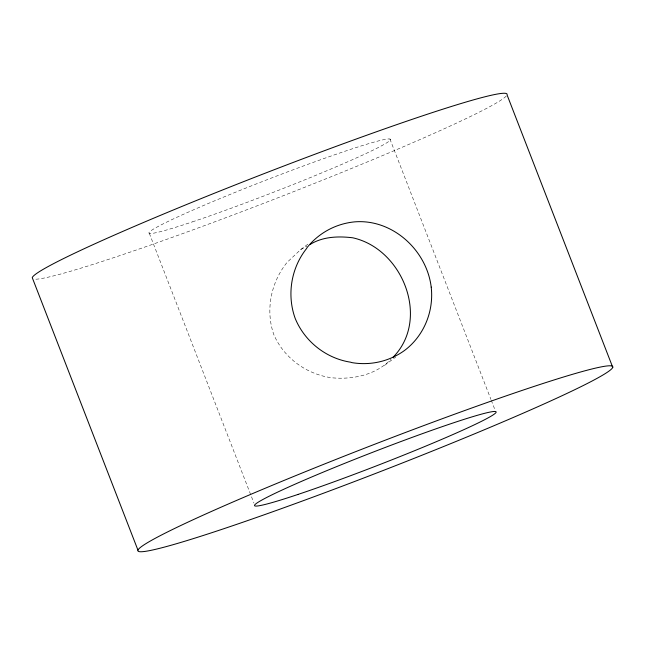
<?xml version="1.0" encoding="UTF-8"?>
<svg xmlns="http://www.w3.org/2000/svg" width="645" height="645" viewBox="0 0 645 645"><rect width="100%" height="100%" fill="white"/><g stroke="black" fill="none" stroke-linecap="round" stroke-linejoin="round"><path stroke-width="0.48" stroke-dasharray="3.23 2.42" d="M307.875 244.197L300.723 249.534L287.001 262.483C270.892 282.47 265.313 310.14 273.778 334.513C283.84 357.959 306.569 374.334 331.715 377.776C352.75 379.8 375.89 375.019 390.935 359.297M384.614 365.344L395.78 357.007M300.723 249.534L306.81 246.237M389.943 139.054L490.926 399.408M491.288 400.343L495.279 410.647M149.358 233.417L253.969 503.132M506.252 96.032A254.654 13.771 -21.2 0 1 278.761 197.467A254.654 13.771 -21.2 0 1 35.29 279.221M192.331 221.896A129.532 7.006 -21.2 0 0 388.677 141.505A129.532 7.006 -21.2 0 0 227.935 195.314A129.532 7.006 -21.2 0 0 192.331 221.896"/><path stroke-width="0.97" d="M393.047 357.29C430.618 319.09 402.698 248.752 352.702 237.787C338.383 236.054 322.863 236.554 310.285 244.358M612.75 367.36A254.654 13.771 -21.2 0 0 261.83 489.676A254.654 13.771 -21.2 0 0 251.477 519.249A254.654 13.771 -21.2 0 0 612.75 367.36L507.043 94.839A254.654 13.771 -21.2 0 0 275.625 169.167A254.654 13.771 -21.2 0 0 32.25 277.64L137.957 550.161M431.207 287.089C433.988 311.204 424.007 335.827 404.56 350.453A71.514 70.297 52 0 1 351.993 362.635L350.485 362.176C325.967 358.346 304.666 341.431 295.225 318.501C286.719 295.12 291.04 268.207 306.464 248.68L307.278 247.341A71.514 70.297 52 0 1 354.686 221.864C392.442 218.784 426.724 250.171 431.207 287.089M298.038 494.425A129.532 7.006 -21.2 0 0 494.384 414.026A129.532 7.006 -21.2 0 0 333.642 467.835A129.532 7.006 -21.2 0 0 298.038 494.425"/></g></svg>
